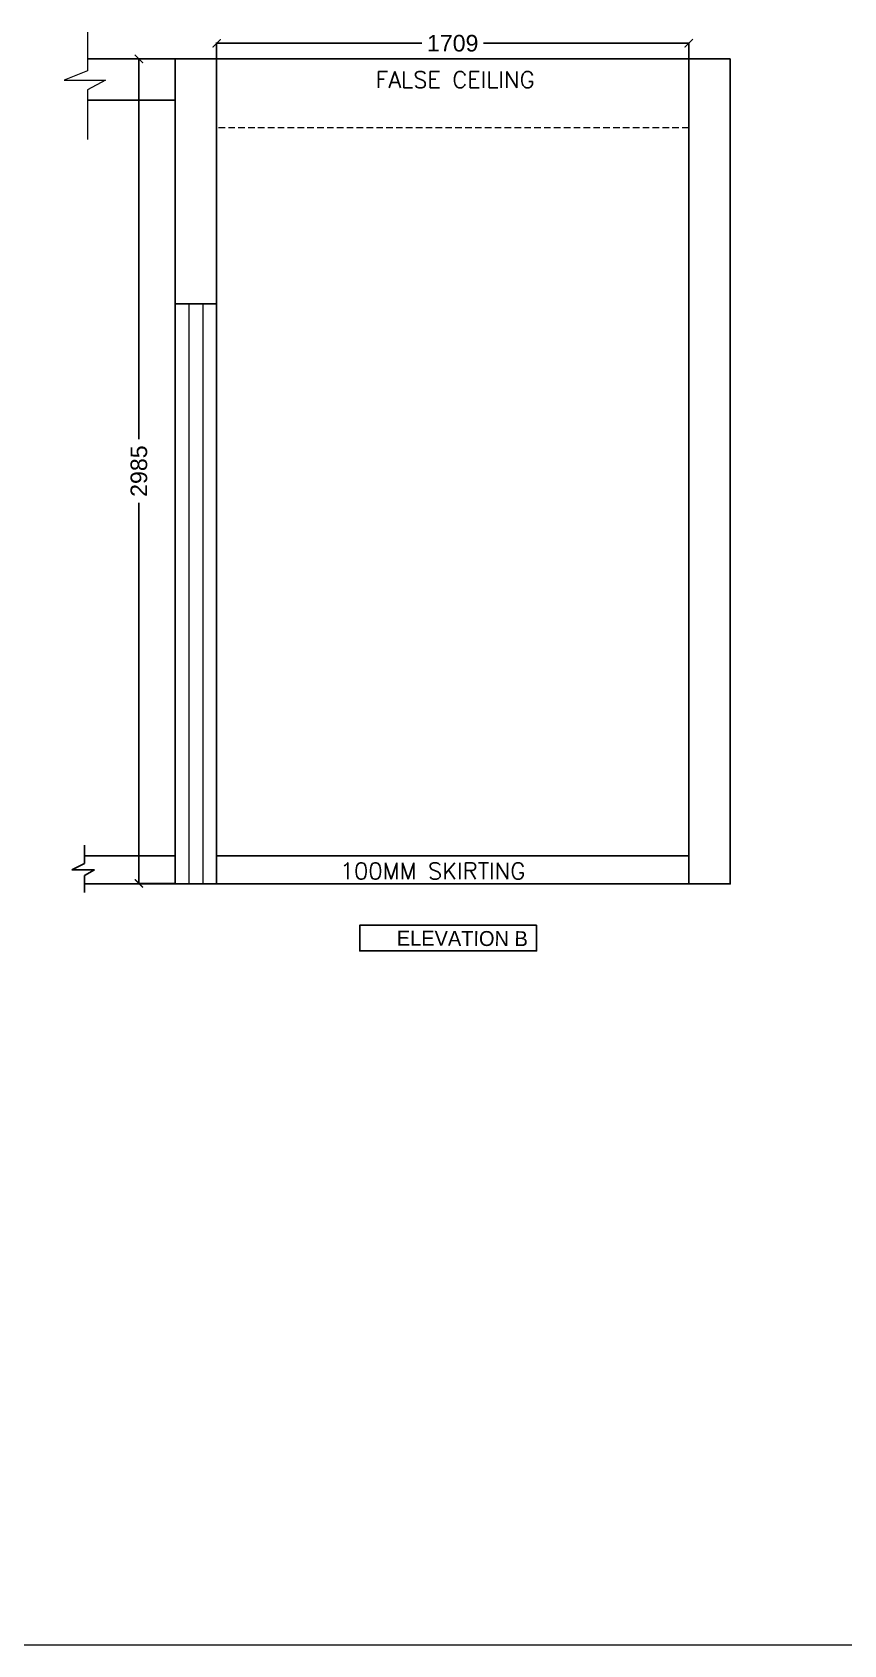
# Model space of a CAD drawing. Header units: millimetres. Extents: x 1464389 to 1998638, y -29162 to 256806.
# Drawn here: x 1536568 to 1539506, y 29939 to 35778 of the extents above; entities that cross this region are included whole.
import ezdxf

# ---------------------------------------------------------------- set-up
doc = ezdxf.new("R2010")
doc.units = ezdxf.units.MM
doc.header["$LTSCALE"] = 15
doc.header["$PDMODE"] = 35
doc.linetypes.add('HIDDEN', pattern=[9.525, 6.35, -3.175])
doc.layers.get('0').update_dxf_attribs({"lineweight": 5})
for name, color, linetype, lineweight in [('dimension', 1, 'Continuous', 25), ('false ceiling', 124, 'Continuous', 9), ('Layer1', 7, 'Continuous', 5), ('LS_DR_Door', 34, 'Continuous', 5), ('LS_DR_TEXT', 7, 'Continuous', 13)]:
    doc.layers.add(name, color=color, linetype=linetype, lineweight=lineweight)
doc.layers.add('Furnitures', color=7, linetype='Continuous', lineweight=25, true_color=0x753b00)
for name, color, linetype in [('Layer 1', 7, 'Continuous'), ('NEW WALL', 5, 'Continuous'), ('Text', 250, 'Continuous')]:
    doc.layers.add(name, color=color, linetype=linetype)
doc.styles.add('ARIAL', font='arial.ttf')
doc.styles.add('ROMANS', font='romans.shx')
doc.dimstyles.new('SC-25', dxfattribs={"dimtxt": 60, "dimasz": 30, "dimexe": 0, "dimexo": 0, "dimgap": 25, "dimtad": 0, "dimdec": 0, "dimzin": 0, "dimdsep": 46, "dimtxsty": 'ARIAL', "dimblk": 'ARCHTICK', "dimcen": 0.09, "dimdle": 3, "dimclrd": 251, "dimclre": 251, "dimclrt": 1, "dimadec": 0, "dimazin": 0, "dimtfac": 1, "dimtdec": 0, "dimtofl": 0, "dimtmove": 0, "dimatfit": 2, "dimfxl": 100, "dimtolj": 1, "dimtzin": 0, "dimarcsym": 0})

# ---------------------------------------------------------------- blocks, each defined once
blk = doc.blocks.new('_ArchTick')
at = {"color": 0, "linetype": 'ByBlock', "const_width": 0.15}
blk.add_lwpolyline([(-0.5, -0.5), (0.5, 0.5)], dxfattribs=at)
blk = doc.blocks.new('*D2087')
at = {"layer": 'Defpoints', "color": 0, "ltscale": 0.25, "transparency": 16777216}
for p in [(1537085.9, 35681.3), (1536954.6, 32695.9), (1537085.9, 32695.9)]:
    blk.add_point(p, dxfattribs=at)
at = {"layer": 'dimension', "color": 251, "lineweight": -2, "ltscale": 0.25, "transparency": 16777216}
for p, q in [((1536954.6, 35684.3), (1536954.6, 34304)), ((1537085.9, 35681.3), (1536954.6, 35681.3)), ((1536954.6, 32692.9), (1536954.6, 34073.3)), ((1537085.9, 32695.9), (1536954.6, 32695.9))]:
    blk.add_line(p, q, dxfattribs=at)
at = {"layer": 'dimension', "color": 251, "lineweight": -2, "ltscale": 0.25, "transparency": 16777216, "xscale": 30, "yscale": 30, "zscale": 30}
for p, rotation in [((1536954.6, 35681.3), 90), ((1536954.6, 32695.9), 270)]:
    blk.add_blockref('_ArchTick', p, dxfattribs=dict(at, rotation=rotation))
at = {"layer": 'dimension', "color": 1, "ltscale": 0.25, "transparency": 16777216, "insert": (1536954.6, 34188.6), "char_height": 60, "attachment_point": 5, "rotation": 90, "style": 'ARIAL'}
blk.add_mtext('\\A1;2985', dxfattribs=at)
blk = doc.blocks.new('*D2088')
at = {"layer": 'Defpoints', "color": 0, "ltscale": 0.25, "transparency": 16777216}
for p in [(1538945.2, 35737.6), (1537235.9, 35681.3), (1538945.2, 35681.3)]:
    blk.add_point(p, dxfattribs=at)
at = {"layer": 'dimension', "color": 251, "lineweight": -2, "ltscale": 0.25, "transparency": 16777216}
for p, q in [((1537232.9, 35737.6), (1537978.7, 35737.6)), ((1537235.9, 35681.3), (1537235.9, 35737.6)), ((1538948.2, 35737.6), (1538202.4, 35737.6)), ((1538945.2, 35681.3), (1538945.2, 35737.6))]:
    blk.add_line(p, q, dxfattribs=at)
at = {"layer": 'dimension', "color": 251, "lineweight": -2, "ltscale": 0.25, "transparency": 16777216, "xscale": 30, "yscale": 30, "zscale": 30, "rotation": 180}
blk.add_blockref('_ArchTick', (1537235.9, 35737.6), dxfattribs=at)
at = {"layer": 'dimension', "color": 251, "lineweight": -2, "ltscale": 0.25, "transparency": 16777216, "xscale": 30, "yscale": 30, "zscale": 30}
blk.add_blockref('_ArchTick', (1538945.2, 35737.6), dxfattribs=at)
at = {"layer": 'dimension', "color": 1, "ltscale": 0.25, "transparency": 16777216, "insert": (1538090.5, 35737.6), "char_height": 60, "attachment_point": 5, "style": 'ARIAL'}
blk.add_mtext('\\A1;1709', dxfattribs=at)

msp = doc.modelspace()

# ---------------------------------------------------------------- linework, layer by layer
at = {"ltscale": 0.25}
msp.add_line((1520964.5, 29939.4), (1566247, 29939.4), dxfattribs=at)
at = {"layer": 'false ceiling', "linetype": 'HIDDEN', "ltscale": 0.25}
msp.add_line((1538945.2, 35431.3), (1537235.9, 35431.3), dxfattribs=at)
at = {"layer": 'Furnitures', "ltscale": 0.25}
msp.add_line((1537235.9, 34794.3), (1537085.9, 34794.3), dxfattribs=at)
at = {"layer": 'Layer 1', "ltscale": 0.25}
for p, q in [((1538945.2, 35681.3), (1536768.2, 35681.3)), ((1537085.9, 35531.3), (1536768.2, 35531.3)), ((1536757.7, 32834.3), (1536757.7, 32768.3)), ((1536757.7, 32768.3), (1536712, 32745.1)), ((1536712, 32745.1), (1536794.1, 32745.1)), ((1536794.1, 32745.1), (1536757.7, 32724.2)), ((1536757.7, 32724.2), (1536757.7, 32663.3))]:
    msp.add_line(p, q, dxfattribs=at)
for points in [[(1537085.9, 32795.9), (1536757.7, 32795.9)], [(1538104.1, 32795.9), (1537235.9, 32795.9)], [(1538945.2, 32795.9), (1538104.1, 32795.9)], [(1536757.7, 32694.3), (1538945.2, 32694.3), (1538945.2, 32694.3)]]:
    msp.add_lwpolyline(points, dxfattribs=at)
at = {"layer": 'Layer1', "ltscale": 0.25}
for p, q in [((1536768.2, 35777.6), (1536768.2, 35637.6)), ((1536768.2, 35637.6), (1536684.1, 35603.7)), ((1536684.1, 35603.7), (1536834, 35603.7)), ((1536834, 35603.7), (1536768.2, 35569.5)), ((1536768.2, 35569.5), (1536768.2, 35389.1))]:
    msp.add_line(p, q, dxfattribs=at)
at = {"layer": 'LS_DR_Door', "ltscale": 0.25}
for p, q in [((1537135.9, 32694.3), (1537135.9, 34794.3)), ((1537185.9, 34794.3), (1537185.9, 32694.3))]:
    msp.add_line(p, q, dxfattribs=at)
at = {"layer": 'NEW WALL', "ltscale": 0.25}
for points in [[(1537085.9, 35681.3), (1537085.9, 32695.9), (1537085.9, 32695.9)], [(1537235.9, 32694.3), (1537235.9, 32694.3), (1537235.9, 35681.3), (1537235.9, 35681.3), (1537235.9, 35681.3)]]:
    msp.add_lwpolyline(points, dxfattribs=at)
msp.add_lwpolyline([(1539095.2, 35681.3), (1538945.2, 35681.3), (1538945.2, 32694.3), (1539095.2, 32694.3)], close=True, dxfattribs=at)
at = {"layer": 'Text', "color": 32, "ltscale": 0.25}
msp.add_lwpolyline([(1538394, 32544.2), (1537754, 32544.2), (1537754, 32451.3), (1538394, 32451.3)], close=True, dxfattribs=at)

# ---------------------------------------------------------------- texts
at = {"layer": 'LS_DR_TEXT', "ltscale": 0.25, "char_height": 60, "attachment_point": 1, "style": 'ROMANS'}
for s, width, insert in [('FALSE CEILING', 691.654, (1537811.3, 35635.9)), ('\\pxqc;100MM SKIRTING', 765.98, (1537634.7, 32770.8))]:
    msp.add_mtext_dynamic_manual_height_columns(s, width=width, gutter_width=375, heights=[0], dxfattribs=dict(at, insert=insert))
at = {"layer": 'LS_DR_TEXT', "insert": (1538362.5, 32468), "char_height": 54.107, "attachment_point": 9, "rotation": 359.76961}
msp.add_mtext_dynamic_manual_height_columns('ELEVATION B', width=966.759, gutter_width=202.9, heights=[54.1], dxfattribs=at)

# ---------------------------------------------------------------- dimensions: what is measured, and where the dimension line sits
at = {"layer": 'dimension', "ltscale": 0.25}
dim = msp.add_linear_dim(base=(1538945.2, 35737.6), p1=(1537235.9, 35681.3), p2=(1538945.2, 35681.3), dimstyle='SC-25', dxfattribs=at)
dim.commit()
dim.dimension.update_dxf_attribs({"geometry": '*D2088', "text_midpoint": (1538090.5, 35737.6), "dimtype": 160})
dim = msp.add_linear_dim(base=(1536954.6, 32695.9), p1=(1537085.9, 35681.3), p2=(1537085.9, 32695.9), angle=90, dimstyle='SC-25', dxfattribs=at)
dim.commit()
dim.dimension.update_dxf_attribs({"geometry": '*D2087', "text_midpoint": (1536954.6, 34188.6), "dimtype": 160})

doc.saveas('drawing.dxf')
